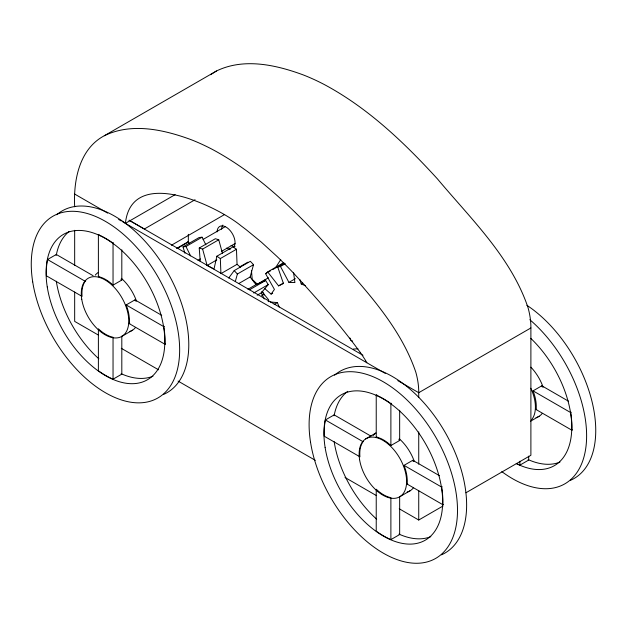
<?xml version="1.0" encoding="UTF-8"?>
<svg xmlns="http://www.w3.org/2000/svg" width="627" height="627" viewBox="0 0 627 627"><rect width="100%" height="100%" fill="white"/><g stroke="black" fill="none" stroke-linecap="round" stroke-linejoin="round"><path stroke-width="0.94" d="M74.668 206.8C73.359 180.748 79.088 149.132 104.294 135.745L216.456 70.992C243.872 57.637 276.005 64.855 303.272 74.926A261.381 150.911 60 0 1 324.183 84.473C367.924 107.852 404.282 142.603 437.489 178.954C470.971 218.948 510.801 256.96 527.973 307.426A61.195 35.331 60 0 1 530.889 327.952L530.897 455.265L465.955 492.759M240.407 267.243L237.053 264.328L236.465 249.256L233.017 246.905L216.879 256.216L214.026 268.944L207.114 265.487L202.615 249.091L199.237 248.033L200.225 261.451M268.223 301.697L268.654 299.816L261.843 291.5M235.305 281.57L237.382 274.023L253.52 264.704L250.338 261.294L234.2 270.613L228.73 277.996M238.84 283.498L250.134 276.977L253.52 264.704M275.943 267.11L280.755 259.562M264.547 288.428L271.099 294.118L274.43 289.439L265.597 273.701L267.674 271.922L283.812 262.603L281.735 264.382M257.18 295.215L261.216 292.887L268.238 284.627L265.629 280.488L255.996 284.619L247.931 289.274M185.866 243.472L188.139 241.779L189.26 243.276M261.028 282.714L265.793 279.634L257.321 284.47M210.523 74.715L216.456 70.992M85.727 280.951L85.178 281.272A33.576 19.39 60 0 0 82.082 296.406L46.374 275.794A83.947 48.467 60 0 1 47.534 259.539L56.312 254.476L93.117 275.723M121.81 249.82L121.81 280.057L113.04 285.128A33.576 19.39 60 0 0 98.384 276.64L98.384 234.71L98.933 234.388M175.16 194.629L125.4 223.353C131.662 165.559 216.268 205.272 241.309 226.018A240.643 138.935 60 0 1 246.364 229.835L261.467 242.241L277.134 256.584A357.939 206.659 60 0 1 292.644 272.189C316.369 297.825 339.568 324.112 360.188 352.343M113.04 285.128L113.04 243.174L113.589 242.861M195.06 199.731L144.351 229.004L129.131 220.21M98.384 276.64L98.933 276.319M171.398 245.243L224.638 214.505M176.845 248.3L188.139 241.779M176.986 248.598L185.059 243.934M184.934 253.245L182.99 246.85L199.12 237.531L202.09 237.194L205.875 244.836M182.99 246.85L185.96 246.513L202.09 237.194M203.124 239.428L225.069 226.762M199.237 248.033L215.367 238.715L218.745 239.773L222.499 253.441M202.615 249.091L218.745 239.773M197.967 260.307L200.389 258.912M165.52 343.949L164.972 344.262L129.264 323.65A33.576 19.39 60 0 0 126.176 304.941L134.946 299.871L161.711 315.326M221.582 251.333L235.086 243.535M207.114 265.487L216.793 259.899M237.053 264.328L220.923 273.638L220.328 258.567L236.465 249.256M129.264 323.65L129.813 323.336M239.483 267.039L247.908 262.172M122.296 336.103L132.61 330.147M126.176 304.941L163.812 326.667L164.36 326.353M265.597 273.701L267.212 272.769M268.826 271.836L270.441 270.903M272.863 269.508L276.891 267.18M267.674 271.922L278.576 285.873L283.443 283.506L277.73 267.031L284.18 263.309M277.73 267.031L280.465 266.475L285.309 263.685M258.724 283.365L268.403 277.777M249.491 289.799L265.629 280.488M253.716 293.005L268.238 284.627M113.04 379.202L113.04 337.255A33.576 19.39 60 0 1 98.384 328.822L98.384 370.753A83.947 48.467 60 0 0 113.04 379.202L121.81 374.139L121.81 336.096M261.671 295.607L264.092 294.204M278.576 285.873L283.412 283.083M280.465 266.475L288.929 282.393L295.38 278.67M271.099 294.118L272.706 293.193M299.769 279.415L301.234 283.984L302.849 283.051M274.171 304.456L277.4 302.598L279.18 307.05M363.574 441.369L363.025 441.682A33.576 19.39 60 0 0 359.929 456.824L324.222 436.204A83.947 48.467 60 0 1 325.389 419.957L334.16 414.886L370.965 436.133M399.658 410.23L399.658 440.475L390.887 445.538A33.576 19.39 60 0 0 376.231 437.05L376.231 395.12L376.78 394.806M390.887 445.538L390.887 403.592L391.436 403.279M400.935 382.431L418.734 392.706L530.897 327.952M365.604 438.947L375.918 432.991A33.576 19.39 60 0 0 373.104 435.561M376.231 437.05L376.78 436.737M443.367 504.359L442.819 504.68L407.119 484.068A33.576 19.39 60 0 0 404.023 465.352L412.793 460.289L439.558 475.744M572.396 429.871L571.848 430.185L536.14 409.572A33.576 19.39 60 0 0 533.052 390.864L541.822 385.793L568.587 401.249M407.119 484.068L407.668 483.746M536.14 409.572L536.688 409.251M400.144 496.513L410.458 490.557M530.513 421.242L539.244 416.203M404.023 465.352L441.659 487.085L442.207 486.771M533.052 390.864L570.688 412.59L571.236 412.276M399.242 508.771L418.734 520.026L443.187 505.903M390.887 539.62L390.887 497.673A33.576 19.39 60 0 1 376.231 489.232L376.231 531.163A83.947 48.467 60 0 0 390.887 539.62L399.658 534.549L399.658 496.506M516.256 463.408A83.947 48.467 60 0 0 519.916 465.124L528.686 460.061L528.686 456.158M104.294 135.745C131.709 122.39 163.843 129.617 191.11 139.68A261.381 150.911 60 0 1 212.02 149.226C255.761 172.605 292.119 207.357 325.327 243.715C358.809 283.71 398.639 321.722 415.811 372.187A61.195 35.331 60 0 1 418.726 392.706M353.299 349.059L357.962 348.808M288.929 282.393L294.902 282.55L293.546 272.361M270.166 301.979L277.4 302.598M352.672 341.072L350.901 340.547L349.913 337.984M301.234 283.984L305.325 285.653M129.154 220.289L362.994 355.297M74.668 194.064L107.648 213.102M118.636 219.45L121.277 220.978M122.868 221.895L385.268 373.386M397.816 380.636L400.324 382.078M47.534 259.539L85.178 281.272M325.389 419.957L363.025 441.682M98.4 335.084L74.668 321.385L74.668 292.002M121.277 348.291L158.568 369.82M178.06 381.075L315.342 460.336M345.007 477.461L376.357 495.557M216.879 256.216L220.328 258.567M257.141 284.094L252.219 279.328L251.466 270.668M234.2 270.613L237.382 274.023M250.134 276.977L255.996 284.619M365.588 360.58L365.956 361.199A45.387 26.209 60 0 1 366.858 362.759M261.216 292.887L264.32 298.977M185.96 246.513L190.577 255.847M262.611 291.618L264.139 294.98M519.916 461.221L519.916 465.124M418.734 392.706L418.734 397.604M418.734 431.885L418.734 464.199M418.734 490.643L418.734 520.026M188.335 234.326L188.335 242.108M74.668 230.305L74.668 265.558M334.575 375.165A104.936 60.584 60 0 1 443.704 429.887A104.936 60.584 60 0 1 441.439 554.84M430.827 536.649A83.947 48.467 60 0 1 398.984 534.118M376.67 519.187A83.947 48.467 60 0 1 334.16 441.643M334.238 415.113A83.947 48.467 60 0 1 347.726 391.311M376.231 395.12A83.947 48.467 60 0 1 390.887 403.592M441.659 487.085A83.947 48.467 60 0 1 442.819 504.68M413.279 487.986A33.576 19.39 60 0 1 407.205 491.999M399.234 438.751A33.576 19.39 60 0 1 414.345 461.527M398.78 439.66A33.576 19.39 60 0 1 399.658 440.475M412.793 460.289A33.576 19.39 60 0 1 413.256 461.503M333.979 415.826A83.947 48.467 60 0 1 334.16 414.886M526.821 305.255A104.936 60.584 60 0 1 591.857 400.888A104.936 60.584 60 0 1 570.554 480.29M529.815 319.699A104.936 60.584 60 0 1 585.281 451.197A104.936 60.584 60 0 1 501.796 471.606M559.942 462.107A83.947 48.467 60 0 1 528.099 459.575M530.779 338.361A83.947 48.467 60 0 1 571.322 435.412A83.947 48.467 60 0 1 516.389 463.619M570.688 412.59A83.947 48.467 60 0 1 571.848 430.185M542.065 413.64A33.576 19.39 60 0 1 535.991 417.645M530.904 367.179A33.576 19.39 60 0 1 543.123 387.172M530.826 388.254A33.576 19.39 60 0 1 531.743 419.596M541.822 385.793A33.576 19.39 60 0 1 542.284 387.008M254.209 282.056A17.893 10.33 60 0 1 256.639 283.843M56.728 214.755A104.936 60.584 60 0 1 165.857 269.469A104.936 60.584 60 0 1 163.592 394.422M152.98 376.239A83.947 48.467 60 0 1 121.136 373.708M98.815 358.777A83.947 48.467 60 0 1 56.312 281.225M56.383 254.695A83.947 48.467 60 0 1 69.142 231.465M98.384 234.71A83.947 48.467 60 0 1 113.04 243.174M163.812 326.667A83.947 48.467 60 0 1 164.972 344.262M135.432 327.576A33.576 19.39 60 0 1 129.358 331.581M95.257 275.143A33.576 19.39 60 0 1 98.071 272.573M121.387 278.333A33.576 19.39 60 0 1 136.49 301.109M120.933 279.242A33.576 19.39 60 0 1 121.81 280.057M134.946 299.871A33.576 19.39 60 0 1 135.408 301.085M56.132 255.408A83.947 48.467 60 0 1 56.312 254.476M235.086 246.442A12.72 7.344 60 0 1 231.097 245.51M221.605 229.27A12.72 7.344 60 0 1 222.867 225.077M230.556 249.06A12.72 7.344 60 0 1 226.566 248.127M217.075 231.888A12.72 7.344 60 0 1 228.612 228.973A12.72 7.344 60 0 1 233.8 247.234M360.172 352.358A87.208 50.348 60 0 1 365.604 360.572M310.553 442.317A104.936 60.584 60 0 0 432.309 560.107A104.936 60.584 60 0 0 407.048 400.018A104.936 60.584 60 0 0 310.553 442.317M325.099 447.357A83.947 48.467 60 0 0 422.512 541.579A83.947 48.467 60 0 0 402.299 413.514A83.947 48.467 60 0 0 325.099 447.357M359.592 459.677A33.576 19.39 60 0 0 398.553 497.368A33.576 19.39 60 0 0 390.472 446.142A33.576 19.39 60 0 0 359.592 459.677M32.706 281.907A104.936 60.584 60 0 0 154.461 399.689A104.936 60.584 60 0 0 129.201 239.608A104.936 60.584 60 0 0 32.706 281.907M47.252 286.939A83.947 48.467 60 0 0 144.657 381.169A83.947 48.467 60 0 0 124.452 253.096A83.947 48.467 60 0 0 47.252 286.939M81.745 299.267A33.576 19.39 60 0 0 120.705 336.958A33.576 19.39 60 0 0 112.625 285.724A33.576 19.39 60 0 0 81.745 299.267"/></g></svg>
